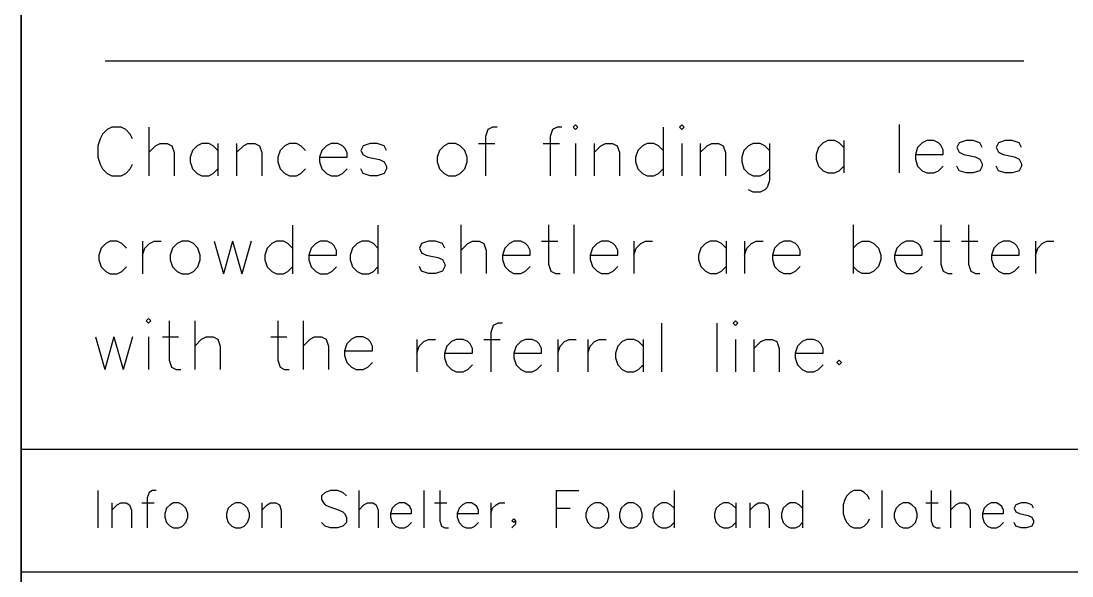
# Model space of a CAD drawing. Extents: x 10.3 to 80.3, y 180.8 to 251.
# Drawn here: x 10.27 to 45.11, y 214.01 to 232.4 of the extents above; entities that cross this region are included whole.
import ezdxf

# ---------------------------------------------------------------- set-up
doc = ezdxf.new("R2010")
doc.units = 0
doc.header["$MEASUREMENT"] = 0
for name, color, linetype in [('CUTOUT', 7, 'CONTINUOUS'), ('DIVIDERS', 7, 'CONTINUOUS'), ('TEXT', 7, 'CONTINUOUS')]:
    doc.layers.add(name, color=color, linetype=linetype)

# ---------------------------------------------------------------- blocks, each defined once
blk = doc.blocks.new('BLOCK_22')
at = {"layer": 'CUTOUT', "color": 7}
blk.add_open_spline([(10.27, 193.67), (10.27, 193.67), (10.27, 244.73), (10.27, 244.73), (10.27, 244.73), (10.27, 193.67), (10.27, 193.67)], degree=3, knots=[0, 0, 0, 0, 1, 1, 1, 2, 2, 2, 2], dxfattribs=at)
blk = doc.blocks.new('BLOCK_26')
at = {"layer": 'DIVIDERS', "color": 7}
blk.add_lwpolyline([(10.273, 218.21), (47.822, 218.21), (47.822, 214.136), (10.273, 214.136), (10.273, 218.21)], dxfattribs=at)
blk = doc.blocks.new('BLOCK_117')
at = {"layer": 'TEXT', "color": 7}
blk.add_lwpolyline([(13.063, 231.086), (43.509, 231.086)], dxfattribs=at)
blk = doc.blocks.new('BLOCK_157')
at = {"layer": 'TEXT', "color": 7}
blk.add_lwpolyline([(12.818, 216.838), (12.818, 215.607)], dxfattribs=at)
blk = doc.blocks.new('BLOCK_158')
at = {"layer": 'TEXT', "color": 7}
blk.add_lwpolyline([(13.285, 216.428), (13.285, 215.607)], dxfattribs=at)
blk = doc.blocks.new('BLOCK_159')
at = {"layer": 'TEXT', "color": 7}
blk.add_lwpolyline([(13.285, 216.193), (13.461, 216.369), (13.577, 216.428), (13.753, 216.428), (13.869, 216.369), (13.928, 216.193), (13.928, 215.607)], dxfattribs=at)
blk = doc.blocks.new('BLOCK_160')
at = {"layer": 'TEXT', "color": 7}
blk.add_lwpolyline([(14.746, 216.838), (14.629, 216.838), (14.512, 216.779), (14.454, 216.603), (14.454, 215.607)], dxfattribs=at)
blk = doc.blocks.new('BLOCK_161')
at = {"layer": 'TEXT', "color": 7}
blk.add_lwpolyline([(14.278, 216.428), (14.687, 216.428)], dxfattribs=at)
blk = doc.blocks.new('BLOCK_162')
at = {"layer": 'TEXT', "color": 7}
blk.add_lwpolyline([(15.329, 216.428), (15.213, 216.369), (15.096, 216.252), (15.038, 216.076), (15.038, 215.959), (15.096, 215.783), (15.213, 215.665), (15.329, 215.607), (15.505, 215.607), (15.621, 215.665), (15.738, 215.783), (15.797, 215.959), (15.797, 216.076), (15.738, 216.252), (15.621, 216.369), (15.505, 216.428), (15.329, 216.428)], dxfattribs=at)
blk = doc.blocks.new('BLOCK_163')
at = {"layer": 'TEXT', "color": 7}
blk.add_lwpolyline([(17.374, 216.428), (17.257, 216.369), (17.14, 216.252), (17.082, 216.076), (17.082, 215.959), (17.14, 215.783), (17.257, 215.665), (17.374, 215.607), (17.549, 215.607), (17.666, 215.665), (17.782, 215.783), (17.841, 215.959), (17.841, 216.076), (17.782, 216.252), (17.666, 216.369), (17.549, 216.428), (17.374, 216.428)], dxfattribs=at)
blk = doc.blocks.new('BLOCK_164')
at = {"layer": 'TEXT', "color": 7}
blk.add_lwpolyline([(18.249, 216.428), (18.249, 215.607)], dxfattribs=at)
blk = doc.blocks.new('BLOCK_165')
at = {"layer": 'TEXT', "color": 7}
blk.add_lwpolyline([(18.249, 216.193), (18.425, 216.369), (18.542, 216.428), (18.717, 216.428), (18.833, 216.369), (18.892, 216.193), (18.892, 215.607)], dxfattribs=at)
blk = doc.blocks.new('BLOCK_166')
at = {"layer": 'TEXT', "color": 7}
blk.add_lwpolyline([(21.053, 216.662), (20.936, 216.779), (20.761, 216.838), (20.527, 216.838), (20.352, 216.779), (20.235, 216.662), (20.235, 216.545), (20.293, 216.428), (20.352, 216.369), (20.469, 216.31), (20.819, 216.193), (20.936, 216.135), (20.994, 216.076), (21.053, 215.959), (21.053, 215.783), (20.936, 215.665), (20.761, 215.607), (20.527, 215.607), (20.352, 215.665), (20.235, 215.783)], dxfattribs=at)
blk = doc.blocks.new('BLOCK_167')
at = {"layer": 'TEXT', "color": 7}
blk.add_lwpolyline([(21.462, 216.838), (21.462, 215.607)], dxfattribs=at)
blk = doc.blocks.new('BLOCK_168')
at = {"layer": 'TEXT', "color": 7}
blk.add_lwpolyline([(21.462, 216.193), (21.637, 216.369), (21.754, 216.428), (21.929, 216.428), (22.046, 216.369), (22.104, 216.193), (22.104, 215.607)], dxfattribs=at)
blk = doc.blocks.new('BLOCK_169')
at = {"layer": 'TEXT', "color": 7}
blk.add_lwpolyline([(22.513, 216.076), (23.213, 216.076), (23.213, 216.193), (23.155, 216.31), (23.097, 216.369), (22.98, 216.428), (22.805, 216.428), (22.688, 216.369), (22.571, 216.252), (22.513, 216.076), (22.513, 215.959), (22.571, 215.783), (22.688, 215.665), (22.805, 215.607), (22.98, 215.607), (23.097, 215.665), (23.213, 215.783)], dxfattribs=at)
blk = doc.blocks.new('BLOCK_170')
at = {"layer": 'TEXT', "color": 7}
blk.add_lwpolyline([(23.622, 216.838), (23.622, 215.607)], dxfattribs=at)
blk = doc.blocks.new('BLOCK_171')
at = {"layer": 'TEXT', "color": 7}
blk.add_lwpolyline([(24.148, 216.838), (24.148, 215.842), (24.206, 215.665), (24.323, 215.607), (24.44, 215.607)], dxfattribs=at)
blk = doc.blocks.new('BLOCK_172')
at = {"layer": 'TEXT', "color": 7}
blk.add_lwpolyline([(23.973, 216.428), (24.382, 216.428)], dxfattribs=at)
blk = doc.blocks.new('BLOCK_173')
at = {"layer": 'TEXT', "color": 7}
blk.add_lwpolyline([(24.732, 216.076), (25.433, 216.076), (25.433, 216.193), (25.375, 216.31), (25.316, 216.369), (25.199, 216.428), (25.024, 216.428), (24.907, 216.369), (24.79, 216.252), (24.732, 216.076), (24.732, 215.959), (24.79, 215.783), (24.907, 215.665), (25.024, 215.607), (25.199, 215.607), (25.316, 215.665), (25.433, 215.783)], dxfattribs=at)
blk = doc.blocks.new('BLOCK_174')
at = {"layer": 'TEXT', "color": 7}
blk.add_lwpolyline([(25.841, 216.428), (25.841, 215.607)], dxfattribs=at)
blk = doc.blocks.new('BLOCK_175')
at = {"layer": 'TEXT', "color": 7}
blk.add_lwpolyline([(25.841, 216.076), (25.9, 216.252), (26.017, 216.369), (26.134, 216.428), (26.309, 216.428)], dxfattribs=at)
blk = doc.blocks.new('BLOCK_176')
at = {"layer": 'TEXT', "color": 7}
blk.add_lwpolyline([(26.659, 215.842), (26.601, 215.783), (26.542, 215.842), (26.601, 215.9), (26.659, 215.842), (26.659, 215.724), (26.542, 215.607)], dxfattribs=at)
blk = doc.blocks.new('BLOCK_177')
at = {"layer": 'TEXT', "color": 7}
blk.add_lwpolyline([(28.003, 216.838), (28.003, 215.607)], dxfattribs=at)
blk = doc.blocks.new('BLOCK_178')
at = {"layer": 'TEXT', "color": 7}
blk.add_lwpolyline([(28.003, 216.838), (28.762, 216.838)], dxfattribs=at)
blk = doc.blocks.new('BLOCK_179')
at = {"layer": 'TEXT', "color": 7}
blk.add_lwpolyline([(28.003, 216.252), (28.47, 216.252)], dxfattribs=at)
blk = doc.blocks.new('BLOCK_180')
at = {"layer": 'TEXT', "color": 7}
blk.add_lwpolyline([(29.287, 216.428), (29.17, 216.369), (29.054, 216.252), (28.995, 216.076), (28.995, 215.959), (29.054, 215.783), (29.17, 215.665), (29.287, 215.607), (29.462, 215.607), (29.579, 215.665), (29.696, 215.783), (29.754, 215.959), (29.754, 216.076), (29.696, 216.252), (29.579, 216.369), (29.462, 216.428), (29.287, 216.428)], dxfattribs=at)
blk = doc.blocks.new('BLOCK_181')
at = {"layer": 'TEXT', "color": 7}
blk.add_lwpolyline([(30.397, 216.428), (30.28, 216.369), (30.163, 216.252), (30.105, 216.076), (30.105, 215.959), (30.163, 215.783), (30.28, 215.665), (30.397, 215.607), (30.572, 215.607), (30.689, 215.665), (30.806, 215.783), (30.864, 215.959), (30.864, 216.076), (30.806, 216.252), (30.689, 216.369), (30.572, 216.428), (30.397, 216.428)], dxfattribs=at)
blk = doc.blocks.new('BLOCK_182')
at = {"layer": 'TEXT', "color": 7}
blk.add_lwpolyline([(31.915, 216.838), (31.915, 215.607)], dxfattribs=at)
blk = doc.blocks.new('BLOCK_183')
at = {"layer": 'TEXT', "color": 7}
blk.add_lwpolyline([(31.915, 216.252), (31.798, 216.369), (31.682, 216.428), (31.506, 216.428), (31.39, 216.369), (31.273, 216.252), (31.214, 216.076), (31.214, 215.959), (31.273, 215.783), (31.39, 215.665), (31.506, 215.607), (31.682, 215.607), (31.798, 215.665), (31.915, 215.783)], dxfattribs=at)
blk = doc.blocks.new('BLOCK_184')
at = {"layer": 'TEXT', "color": 7}
blk.add_lwpolyline([(33.959, 216.428), (33.959, 215.607)], dxfattribs=at)
blk = doc.blocks.new('BLOCK_185')
at = {"layer": 'TEXT', "color": 7}
blk.add_lwpolyline([(33.959, 216.252), (33.842, 216.369), (33.726, 216.428), (33.55, 216.428), (33.434, 216.369), (33.317, 216.252), (33.258, 216.076), (33.258, 215.959), (33.317, 215.783), (33.434, 215.665), (33.55, 215.607), (33.726, 215.607), (33.842, 215.665), (33.959, 215.783)], dxfattribs=at)
blk = doc.blocks.new('BLOCK_186')
at = {"layer": 'TEXT', "color": 7}
blk.add_lwpolyline([(34.426, 216.428), (34.426, 215.607)], dxfattribs=at)
blk = doc.blocks.new('BLOCK_187')
at = {"layer": 'TEXT', "color": 7}
blk.add_lwpolyline([(34.426, 216.193), (34.601, 216.369), (34.718, 216.428), (34.893, 216.428), (35.011, 216.369), (35.069, 216.193), (35.069, 215.607)], dxfattribs=at)
blk = doc.blocks.new('BLOCK_188')
at = {"layer": 'TEXT', "color": 7}
blk.add_lwpolyline([(36.178, 216.838), (36.178, 215.607)], dxfattribs=at)
blk = doc.blocks.new('BLOCK_189')
at = {"layer": 'TEXT', "color": 7}
blk.add_lwpolyline([(36.178, 216.252), (36.062, 216.369), (35.945, 216.428), (35.77, 216.428), (35.653, 216.369), (35.536, 216.252), (35.478, 216.076), (35.478, 215.959), (35.536, 215.783), (35.653, 215.665), (35.77, 215.607), (35.945, 215.607), (36.062, 215.665), (36.178, 215.783)], dxfattribs=at)
blk = doc.blocks.new('BLOCK_190')
at = {"layer": 'TEXT', "color": 7}
blk.add_lwpolyline([(38.398, 216.545), (38.339, 216.662), (38.222, 216.779), (38.106, 216.838), (37.872, 216.838), (37.755, 216.779), (37.639, 216.662), (37.58, 216.545), (37.522, 216.369), (37.522, 216.076), (37.58, 215.9), (37.639, 215.783), (37.755, 215.665), (37.872, 215.607), (38.106, 215.607), (38.222, 215.665), (38.339, 215.783), (38.398, 215.9)], dxfattribs=at)
blk = doc.blocks.new('BLOCK_191')
at = {"layer": 'TEXT', "color": 7}
blk.add_lwpolyline([(38.806, 216.838), (38.806, 215.607)], dxfattribs=at)
blk = doc.blocks.new('BLOCK_192')
at = {"layer": 'TEXT', "color": 7}
blk.add_lwpolyline([(39.507, 216.428), (39.391, 216.369), (39.273, 216.252), (39.215, 216.076), (39.215, 215.959), (39.273, 215.783), (39.391, 215.665), (39.507, 215.607), (39.683, 215.607), (39.799, 215.665), (39.916, 215.783), (39.975, 215.959), (39.975, 216.076), (39.916, 216.252), (39.799, 216.369), (39.683, 216.428), (39.507, 216.428)], dxfattribs=at)
blk = doc.blocks.new('BLOCK_193')
at = {"layer": 'TEXT', "color": 7}
blk.add_lwpolyline([(40.442, 216.838), (40.442, 215.842), (40.5, 215.665), (40.617, 215.607), (40.734, 215.607)], dxfattribs=at)
blk = doc.blocks.new('BLOCK_194')
at = {"layer": 'TEXT', "color": 7}
blk.add_lwpolyline([(40.266, 216.428), (40.675, 216.428)], dxfattribs=at)
blk = doc.blocks.new('BLOCK_195')
at = {"layer": 'TEXT', "color": 7}
blk.add_lwpolyline([(41.084, 216.838), (41.084, 215.607)], dxfattribs=at)
blk = doc.blocks.new('BLOCK_196')
at = {"layer": 'TEXT', "color": 7}
blk.add_lwpolyline([(41.084, 216.193), (41.259, 216.369), (41.376, 216.428), (41.551, 216.428), (41.668, 216.369), (41.726, 216.193), (41.726, 215.607)], dxfattribs=at)
blk = doc.blocks.new('BLOCK_197')
at = {"layer": 'TEXT', "color": 7}
blk.add_lwpolyline([(42.135, 216.076), (42.836, 216.076), (42.836, 216.193), (42.778, 216.31), (42.719, 216.369), (42.603, 216.428), (42.427, 216.428), (42.311, 216.369), (42.193, 216.252), (42.135, 216.076), (42.135, 215.959), (42.193, 215.783), (42.311, 215.665), (42.427, 215.607), (42.603, 215.607), (42.719, 215.665), (42.836, 215.783)], dxfattribs=at)
blk = doc.blocks.new('BLOCK_198')
at = {"layer": 'TEXT', "color": 7}
blk.add_lwpolyline([(43.829, 216.252), (43.77, 216.369), (43.595, 216.428), (43.42, 216.428), (43.245, 216.369), (43.186, 216.252), (43.245, 216.135), (43.362, 216.076), (43.654, 216.017), (43.77, 215.959), (43.829, 215.842), (43.829, 215.783), (43.77, 215.665), (43.595, 215.607), (43.42, 215.607), (43.245, 215.665), (43.186, 215.783)], dxfattribs=at)
blk = doc.blocks.new('BLOCK_650')
at = {"layer": 'TEXT', "color": 7}
blk.add_lwpolyline([(28.575, 228.884), (28.651, 228.807), (28.728, 228.884), (28.651, 228.96), (28.575, 228.884)], dxfattribs=at)
blk = doc.blocks.new('BLOCK_651')
at = {"layer": 'TEXT', "color": 7}
blk.add_lwpolyline([(28.651, 228.346), (28.651, 227.272)], dxfattribs=at)
blk = doc.blocks.new('BLOCK_652')
at = {"layer": 'TEXT', "color": 7}
blk.add_lwpolyline([(32.093, 228.884), (32.169, 228.807), (32.246, 228.884), (32.169, 228.96), (32.093, 228.884)], dxfattribs=at)
blk = doc.blocks.new('BLOCK_653')
at = {"layer": 'TEXT', "color": 7}
blk.add_lwpolyline([(32.169, 228.346), (32.169, 227.272)], dxfattribs=at)
blk = doc.blocks.new('BLOCK_654')
at = {"layer": 'TEXT', "color": 7}
blk.add_lwpolyline([(13.968, 228.5), (13.891, 228.653), (13.739, 228.807), (13.586, 228.884), (13.279, 228.884), (13.127, 228.807), (12.974, 228.653), (12.897, 228.5), (12.821, 228.27), (12.821, 227.886), (12.897, 227.656), (12.974, 227.502), (13.127, 227.349), (13.279, 227.272), (13.586, 227.272), (13.739, 227.349), (13.891, 227.502), (13.968, 227.656)], dxfattribs=at)
blk = doc.blocks.new('BLOCK_655')
at = {"layer": 'TEXT', "color": 7}
blk.add_lwpolyline([(14.503, 228.884), (14.503, 227.272)], dxfattribs=at)
blk = doc.blocks.new('BLOCK_656')
at = {"layer": 'TEXT', "color": 7}
blk.add_lwpolyline([(14.503, 228.039), (14.732, 228.27), (14.886, 228.346), (15.115, 228.346), (15.268, 228.27), (15.344, 228.039), (15.344, 227.272)], dxfattribs=at)
blk = doc.blocks.new('BLOCK_657')
at = {"layer": 'TEXT', "color": 7}
blk.add_lwpolyline([(16.797, 228.346), (16.797, 227.272)], dxfattribs=at)
blk = doc.blocks.new('BLOCK_658')
at = {"layer": 'TEXT', "color": 7}
blk.add_lwpolyline([(16.797, 228.116), (16.644, 228.27), (16.492, 228.346), (16.262, 228.346), (16.109, 228.27), (15.956, 228.116), (15.88, 227.886), (15.88, 227.732), (15.956, 227.502), (16.109, 227.349), (16.262, 227.272), (16.492, 227.272), (16.644, 227.349), (16.797, 227.502)], dxfattribs=at)
blk = doc.blocks.new('BLOCK_659')
at = {"layer": 'TEXT', "color": 7}
blk.add_lwpolyline([(17.409, 228.346), (17.409, 227.272)], dxfattribs=at)
blk = doc.blocks.new('BLOCK_660')
at = {"layer": 'TEXT', "color": 7}
blk.add_lwpolyline([(17.409, 228.039), (17.639, 228.27), (17.792, 228.346), (18.021, 228.346), (18.174, 228.27), (18.25, 228.039), (18.25, 227.272)], dxfattribs=at)
blk = doc.blocks.new('BLOCK_661')
at = {"layer": 'TEXT', "color": 7}
blk.add_lwpolyline([(19.704, 228.116), (19.55, 228.27), (19.398, 228.346), (19.168, 228.346), (19.015, 228.27), (18.862, 228.116), (18.786, 227.886), (18.786, 227.732), (18.862, 227.502), (19.015, 227.349), (19.168, 227.272), (19.398, 227.272), (19.55, 227.349), (19.704, 227.502)], dxfattribs=at)
blk = doc.blocks.new('BLOCK_662')
at = {"layer": 'TEXT', "color": 7}
blk.add_lwpolyline([(20.162, 227.886), (21.08, 227.886), (21.08, 228.039), (21.004, 228.193), (20.927, 228.27), (20.775, 228.346), (20.545, 228.346), (20.392, 228.27), (20.239, 228.116), (20.162, 227.886), (20.162, 227.732), (20.239, 227.502), (20.392, 227.349), (20.545, 227.272), (20.775, 227.272), (20.927, 227.349), (21.08, 227.502)], dxfattribs=at)
blk = doc.blocks.new('BLOCK_663')
at = {"layer": 'TEXT', "color": 7}
blk.add_lwpolyline([(22.38, 228.116), (22.304, 228.27), (22.075, 228.346), (21.845, 228.346), (21.615, 228.27), (21.539, 228.116), (21.615, 227.962), (21.768, 227.886), (22.151, 227.809), (22.304, 227.732), (22.38, 227.579), (22.38, 227.502), (22.304, 227.349), (22.075, 227.272), (21.845, 227.272), (21.615, 227.349), (21.539, 227.502)], dxfattribs=at)
blk = doc.blocks.new('BLOCK_664')
at = {"layer": 'TEXT', "color": 7}
blk.add_lwpolyline([(24.445, 228.346), (24.292, 228.27), (24.139, 228.116), (24.063, 227.886), (24.063, 227.732), (24.139, 227.502), (24.292, 227.349), (24.445, 227.272), (24.675, 227.272), (24.828, 227.349), (24.981, 227.502), (25.057, 227.732), (25.057, 227.886), (24.981, 228.116), (24.828, 228.27), (24.675, 228.346), (24.445, 228.346)], dxfattribs=at)
blk = doc.blocks.new('BLOCK_665')
at = {"layer": 'TEXT', "color": 7}
blk.add_lwpolyline([(26.051, 228.884), (25.898, 228.884), (25.745, 228.807), (25.669, 228.577), (25.669, 227.272)], dxfattribs=at)
blk = doc.blocks.new('BLOCK_666')
at = {"layer": 'TEXT', "color": 7}
blk.add_lwpolyline([(25.439, 228.346), (25.975, 228.346)], dxfattribs=at)
blk = doc.blocks.new('BLOCK_667')
at = {"layer": 'TEXT', "color": 7}
blk.add_lwpolyline([(28.193, 228.884), (28.04, 228.884), (27.886, 228.807), (27.81, 228.577), (27.81, 227.272)], dxfattribs=at)
blk = doc.blocks.new('BLOCK_668')
at = {"layer": 'TEXT', "color": 7}
blk.add_lwpolyline([(27.581, 228.346), (28.116, 228.346)], dxfattribs=at)
blk = doc.blocks.new('BLOCK_669')
at = {"layer": 'TEXT', "color": 7}
blk.add_lwpolyline([(29.263, 228.346), (29.263, 227.272)], dxfattribs=at)
blk = doc.blocks.new('BLOCK_670')
at = {"layer": 'TEXT', "color": 7}
blk.add_lwpolyline([(29.263, 228.039), (29.493, 228.27), (29.646, 228.346), (29.875, 228.346), (30.028, 228.27), (30.104, 228.039), (30.104, 227.272)], dxfattribs=at)
blk = doc.blocks.new('BLOCK_671')
at = {"layer": 'TEXT', "color": 7}
blk.add_lwpolyline([(31.557, 228.884), (31.557, 227.272)], dxfattribs=at)
blk = doc.blocks.new('BLOCK_672')
at = {"layer": 'TEXT', "color": 7}
blk.add_lwpolyline([(31.557, 228.116), (31.404, 228.27), (31.251, 228.346), (31.022, 228.346), (30.869, 228.27), (30.716, 228.116), (30.64, 227.886), (30.64, 227.732), (30.716, 227.502), (30.869, 227.349), (31.022, 227.272), (31.251, 227.272), (31.404, 227.349), (31.557, 227.502)], dxfattribs=at)
blk = doc.blocks.new('BLOCK_673')
at = {"layer": 'TEXT', "color": 7}
blk.add_lwpolyline([(32.781, 228.346), (32.781, 227.272)], dxfattribs=at)
blk = doc.blocks.new('BLOCK_674')
at = {"layer": 'TEXT', "color": 7}
blk.add_lwpolyline([(32.781, 228.039), (33.011, 228.27), (33.164, 228.346), (33.393, 228.346), (33.546, 228.27), (33.622, 228.039), (33.622, 227.272)], dxfattribs=at)
blk = doc.blocks.new('BLOCK_675')
at = {"layer": 'TEXT', "color": 7}
blk.add_lwpolyline([(35.075, 228.346), (35.075, 227.118), (34.999, 226.888), (34.922, 226.811), (34.769, 226.734), (34.54, 226.734), (34.387, 226.811)], dxfattribs=at)
blk = doc.blocks.new('BLOCK_676')
at = {"layer": 'TEXT', "color": 7}
blk.add_lwpolyline([(35.075, 228.116), (34.922, 228.27), (34.769, 228.346), (34.54, 228.346), (34.387, 228.27), (34.234, 228.116), (34.158, 227.886), (34.158, 227.732), (34.234, 227.502), (34.387, 227.349), (34.54, 227.272), (34.769, 227.272), (34.922, 227.349), (35.075, 227.502)], dxfattribs=at)
blk = doc.blocks.new('BLOCK_677')
at = {"layer": 'TEXT', "color": 7}
blk.add_lwpolyline([(37.543, 228.439), (37.543, 227.365)], dxfattribs=at)
blk = doc.blocks.new('BLOCK_678')
at = {"layer": 'TEXT', "color": 7}
blk.add_lwpolyline([(37.543, 228.209), (37.39, 228.362), (37.237, 228.439), (37.008, 228.439), (36.855, 228.362), (36.702, 228.209), (36.625, 227.979), (36.625, 227.825), (36.702, 227.595), (36.855, 227.442), (37.008, 227.365), (37.237, 227.365), (37.39, 227.442), (37.543, 227.595)], dxfattribs=at)
blk = doc.blocks.new('BLOCK_679')
at = {"layer": 'TEXT', "color": 7}
blk.add_lwpolyline([(39.379, 228.976), (39.379, 227.365)], dxfattribs=at)
blk = doc.blocks.new('BLOCK_680')
at = {"layer": 'TEXT', "color": 7}
blk.add_lwpolyline([(39.914, 227.979), (40.832, 227.979), (40.832, 228.133), (40.755, 228.286), (40.679, 228.362), (40.526, 228.439), (40.296, 228.439), (40.143, 228.362), (39.99, 228.209), (39.914, 227.979), (39.914, 227.825), (39.99, 227.595), (40.143, 227.442), (40.296, 227.365), (40.526, 227.365), (40.679, 227.442), (40.832, 227.595)], dxfattribs=at)
blk = doc.blocks.new('BLOCK_681')
at = {"layer": 'TEXT', "color": 7}
blk.add_lwpolyline([(42.132, 228.209), (42.055, 228.362), (41.826, 228.439), (41.596, 228.439), (41.367, 228.362), (41.29, 228.209), (41.367, 228.056), (41.52, 227.979), (41.902, 227.902), (42.055, 227.825), (42.132, 227.672), (42.132, 227.595), (42.055, 227.442), (41.826, 227.365), (41.596, 227.365), (41.367, 227.442), (41.29, 227.595)], dxfattribs=at)
blk = doc.blocks.new('BLOCK_682')
at = {"layer": 'TEXT', "color": 7}
blk.add_lwpolyline([(43.432, 228.209), (43.355, 228.362), (43.126, 228.439), (42.897, 228.439), (42.667, 228.362), (42.59, 228.209), (42.667, 228.056), (42.82, 227.979), (43.203, 227.902), (43.355, 227.825), (43.432, 227.672), (43.432, 227.595), (43.355, 227.442), (43.126, 227.365), (42.897, 227.365), (42.667, 227.442), (42.59, 227.595)], dxfattribs=at)
blk = doc.blocks.new('BLOCK_683')
at = {"layer": 'TEXT', "color": 7}
blk.add_lwpolyline([(13.766, 224.87), (13.613, 225.024), (13.46, 225.101), (13.23, 225.101), (13.077, 225.024), (12.924, 224.87), (12.848, 224.64), (12.848, 224.487), (12.924, 224.256), (13.077, 224.103), (13.23, 224.026), (13.46, 224.026), (13.613, 224.103), (13.766, 224.256)], dxfattribs=at)
blk = doc.blocks.new('BLOCK_684')
at = {"layer": 'TEXT', "color": 7}
blk.add_lwpolyline([(14.301, 225.101), (14.301, 224.026)], dxfattribs=at)
blk = doc.blocks.new('BLOCK_685')
at = {"layer": 'TEXT', "color": 7}
blk.add_lwpolyline([(14.301, 224.64), (14.377, 224.87), (14.531, 225.024), (14.683, 225.101), (14.913, 225.101)], dxfattribs=at)
blk = doc.blocks.new('BLOCK_686')
at = {"layer": 'TEXT', "color": 7}
blk.add_lwpolyline([(15.601, 225.101), (15.448, 225.024), (15.295, 224.87), (15.219, 224.64), (15.219, 224.487), (15.295, 224.256), (15.448, 224.103), (15.601, 224.026), (15.831, 224.026), (15.984, 224.103), (16.136, 224.256), (16.213, 224.487), (16.213, 224.64), (16.136, 224.87), (15.984, 225.024), (15.831, 225.101), (15.601, 225.101)], dxfattribs=at)
blk = doc.blocks.new('BLOCK_687')
at = {"layer": 'TEXT', "color": 7}
blk.add_lwpolyline([(16.672, 225.101), (16.978, 224.026)], dxfattribs=at)
blk = doc.blocks.new('BLOCK_688')
at = {"layer": 'TEXT', "color": 7}
blk.add_lwpolyline([(17.284, 225.101), (16.978, 224.026)], dxfattribs=at)
blk = doc.blocks.new('BLOCK_689')
at = {"layer": 'TEXT', "color": 7}
blk.add_lwpolyline([(17.284, 225.101), (17.589, 224.026)], dxfattribs=at)
blk = doc.blocks.new('BLOCK_690')
at = {"layer": 'TEXT', "color": 7}
blk.add_lwpolyline([(17.895, 225.101), (17.589, 224.026)], dxfattribs=at)
blk = doc.blocks.new('BLOCK_691')
at = {"layer": 'TEXT', "color": 7}
blk.add_lwpolyline([(19.272, 225.638), (19.272, 224.026)], dxfattribs=at)
blk = doc.blocks.new('BLOCK_692')
at = {"layer": 'TEXT', "color": 7}
blk.add_lwpolyline([(19.272, 224.87), (19.119, 225.024), (18.966, 225.101), (18.736, 225.101), (18.584, 225.024), (18.431, 224.87), (18.354, 224.64), (18.354, 224.487), (18.431, 224.256), (18.584, 224.103), (18.736, 224.026), (18.966, 224.026), (19.119, 224.103), (19.272, 224.256)], dxfattribs=at)
blk = doc.blocks.new('BLOCK_693')
at = {"layer": 'TEXT', "color": 7}
blk.add_lwpolyline([(19.807, 224.64), (20.725, 224.64), (20.725, 224.794), (20.649, 224.947), (20.572, 225.024), (20.419, 225.101), (20.189, 225.101), (20.037, 225.024), (19.884, 224.87), (19.807, 224.64), (19.807, 224.487), (19.884, 224.256), (20.037, 224.103), (20.189, 224.026), (20.419, 224.026), (20.572, 224.103), (20.725, 224.256)], dxfattribs=at)
blk = doc.blocks.new('BLOCK_694')
at = {"layer": 'TEXT', "color": 7}
blk.add_lwpolyline([(22.101, 225.638), (22.101, 224.026)], dxfattribs=at)
blk = doc.blocks.new('BLOCK_695')
at = {"layer": 'TEXT', "color": 7}
blk.add_lwpolyline([(22.101, 224.87), (21.949, 225.024), (21.796, 225.101), (21.566, 225.101), (21.413, 225.024), (21.26, 224.87), (21.184, 224.64), (21.184, 224.487), (21.26, 224.256), (21.413, 224.103), (21.566, 224.026), (21.796, 224.026), (21.949, 224.103), (22.101, 224.256)], dxfattribs=at)
blk = doc.blocks.new('BLOCK_696')
at = {"layer": 'TEXT', "color": 7}
blk.add_lwpolyline([(24.315, 224.876), (24.238, 225.03), (24.008, 225.107), (23.779, 225.107), (23.55, 225.03), (23.473, 224.876), (23.55, 224.723), (23.702, 224.646), (24.085, 224.569), (24.238, 224.493), (24.315, 224.339), (24.315, 224.262), (24.238, 224.109), (24.008, 224.032), (23.779, 224.032), (23.55, 224.109), (23.473, 224.262)], dxfattribs=at)
blk = doc.blocks.new('BLOCK_697')
at = {"layer": 'TEXT', "color": 7}
blk.add_lwpolyline([(24.85, 225.644), (24.85, 224.032)], dxfattribs=at)
blk = doc.blocks.new('BLOCK_698')
at = {"layer": 'TEXT', "color": 7}
blk.add_lwpolyline([(24.85, 224.8), (25.079, 225.03), (25.232, 225.107), (25.461, 225.107), (25.615, 225.03), (25.691, 224.8), (25.691, 224.032)], dxfattribs=at)
blk = doc.blocks.new('BLOCK_699')
at = {"layer": 'TEXT', "color": 7}
blk.add_lwpolyline([(26.226, 224.646), (27.144, 224.646), (27.144, 224.8), (27.068, 224.953), (26.991, 225.03), (26.838, 225.107), (26.608, 225.107), (26.456, 225.03), (26.303, 224.876), (26.226, 224.646), (26.226, 224.493), (26.303, 224.262), (26.456, 224.109), (26.608, 224.032), (26.838, 224.032), (26.991, 224.109), (27.144, 224.262)], dxfattribs=at)
blk = doc.blocks.new('BLOCK_700')
at = {"layer": 'TEXT', "color": 7}
blk.add_lwpolyline([(27.756, 225.644), (27.756, 224.339), (27.832, 224.109), (27.985, 224.032), (28.138, 224.032)], dxfattribs=at)
blk = doc.blocks.new('BLOCK_701')
at = {"layer": 'TEXT', "color": 7}
blk.add_lwpolyline([(27.526, 225.107), (28.062, 225.107)], dxfattribs=at)
blk = doc.blocks.new('BLOCK_702')
at = {"layer": 'TEXT', "color": 7}
blk.add_lwpolyline([(28.597, 225.644), (28.597, 224.032)], dxfattribs=at)
blk = doc.blocks.new('BLOCK_703')
at = {"layer": 'TEXT', "color": 7}
blk.add_lwpolyline([(29.133, 224.646), (30.05, 224.646), (30.05, 224.8), (29.974, 224.953), (29.897, 225.03), (29.744, 225.107), (29.515, 225.107), (29.362, 225.03), (29.209, 224.876), (29.133, 224.646), (29.133, 224.493), (29.209, 224.262), (29.362, 224.109), (29.515, 224.032), (29.744, 224.032), (29.897, 224.109), (30.05, 224.262)], dxfattribs=at)
blk = doc.blocks.new('BLOCK_704')
at = {"layer": 'TEXT', "color": 7}
blk.add_lwpolyline([(30.586, 225.107), (30.586, 224.032)], dxfattribs=at)
blk = doc.blocks.new('BLOCK_705')
at = {"layer": 'TEXT', "color": 7}
blk.add_lwpolyline([(30.586, 224.646), (30.662, 224.876), (30.815, 225.03), (30.968, 225.107), (31.197, 225.107)], dxfattribs=at)
blk = doc.blocks.new('BLOCK_706')
at = {"layer": 'TEXT', "color": 7}
blk.add_lwpolyline([(33.644, 225.107), (33.644, 224.032)], dxfattribs=at)
blk = doc.blocks.new('BLOCK_707')
at = {"layer": 'TEXT', "color": 7}
blk.add_lwpolyline([(33.644, 224.876), (33.491, 225.03), (33.339, 225.107), (33.109, 225.107), (32.956, 225.03), (32.804, 224.876), (32.727, 224.646), (32.727, 224.493), (32.804, 224.262), (32.956, 224.109), (33.109, 224.032), (33.339, 224.032), (33.491, 224.109), (33.644, 224.262)], dxfattribs=at)
blk = doc.blocks.new('BLOCK_708')
at = {"layer": 'TEXT', "color": 7}
blk.add_lwpolyline([(34.256, 225.107), (34.256, 224.032)], dxfattribs=at)
blk = doc.blocks.new('BLOCK_709')
at = {"layer": 'TEXT', "color": 7}
blk.add_lwpolyline([(34.256, 224.646), (34.333, 224.876), (34.486, 225.03), (34.639, 225.107), (34.868, 225.107)], dxfattribs=at)
blk = doc.blocks.new('BLOCK_710')
at = {"layer": 'TEXT', "color": 7}
blk.add_lwpolyline([(35.174, 224.646), (36.092, 224.646), (36.092, 224.8), (36.015, 224.953), (35.939, 225.03), (35.786, 225.107), (35.556, 225.107), (35.404, 225.03), (35.251, 224.876), (35.174, 224.646), (35.174, 224.493), (35.251, 224.262), (35.404, 224.109), (35.556, 224.032), (35.786, 224.032), (35.939, 224.109), (36.092, 224.262)], dxfattribs=at)
blk = doc.blocks.new('BLOCK_711')
at = {"layer": 'TEXT', "color": 7}
blk.add_lwpolyline([(37.851, 225.644), (37.851, 224.032)], dxfattribs=at)
blk = doc.blocks.new('BLOCK_712')
at = {"layer": 'TEXT', "color": 7}
blk.add_lwpolyline([(37.851, 224.876), (38.004, 225.03), (38.156, 225.107), (38.386, 225.107), (38.539, 225.03), (38.692, 224.876), (38.769, 224.646), (38.769, 224.493), (38.692, 224.262), (38.539, 224.109), (38.386, 224.032), (38.156, 224.032), (38.004, 224.109), (37.851, 224.262)], dxfattribs=at)
blk = doc.blocks.new('BLOCK_713')
at = {"layer": 'TEXT', "color": 7}
blk.add_lwpolyline([(39.227, 224.646), (40.145, 224.646), (40.145, 224.8), (40.069, 224.953), (39.992, 225.03), (39.839, 225.107), (39.609, 225.107), (39.457, 225.03), (39.304, 224.876), (39.227, 224.646), (39.227, 224.493), (39.304, 224.262), (39.457, 224.109), (39.609, 224.032), (39.839, 224.032), (39.992, 224.109), (40.145, 224.262)], dxfattribs=at)
blk = doc.blocks.new('BLOCK_714')
at = {"layer": 'TEXT', "color": 7}
blk.add_lwpolyline([(40.757, 225.644), (40.757, 224.339), (40.833, 224.109), (40.986, 224.032), (41.139, 224.032)], dxfattribs=at)
blk = doc.blocks.new('BLOCK_715')
at = {"layer": 'TEXT', "color": 7}
blk.add_lwpolyline([(40.527, 225.107), (41.062, 225.107)], dxfattribs=at)
blk = doc.blocks.new('BLOCK_716')
at = {"layer": 'TEXT', "color": 7}
blk.add_lwpolyline([(41.674, 225.644), (41.674, 224.339), (41.751, 224.109), (41.904, 224.032), (42.057, 224.032)], dxfattribs=at)
blk = doc.blocks.new('BLOCK_717')
at = {"layer": 'TEXT', "color": 7}
blk.add_lwpolyline([(41.445, 225.107), (41.98, 225.107)], dxfattribs=at)
blk = doc.blocks.new('BLOCK_718')
at = {"layer": 'TEXT', "color": 7}
blk.add_lwpolyline([(42.439, 224.646), (43.357, 224.646), (43.357, 224.8), (43.28, 224.953), (43.204, 225.03), (43.051, 225.107), (42.822, 225.107), (42.669, 225.03), (42.516, 224.876), (42.439, 224.646), (42.439, 224.493), (42.516, 224.262), (42.669, 224.109), (42.822, 224.032), (43.051, 224.032), (43.204, 224.109), (43.357, 224.262)], dxfattribs=at)
blk = doc.blocks.new('BLOCK_719')
at = {"layer": 'TEXT', "color": 7}
blk.add_lwpolyline([(43.892, 225.107), (43.892, 224.032)], dxfattribs=at)
blk = doc.blocks.new('BLOCK_720')
at = {"layer": 'TEXT', "color": 7}
blk.add_lwpolyline([(43.892, 224.646), (43.969, 224.876), (44.122, 225.03), (44.275, 225.107), (44.504, 225.107)], dxfattribs=at)
blk = doc.blocks.new('BLOCK_721')
at = {"layer": 'TEXT', "color": 7}
blk.add_lwpolyline([(12.738, 221.932), (13.043, 220.857)], dxfattribs=at)
blk = doc.blocks.new('BLOCK_722')
at = {"layer": 'TEXT', "color": 7}
blk.add_lwpolyline([(13.35, 221.932), (13.043, 220.857)], dxfattribs=at)
blk = doc.blocks.new('BLOCK_723')
at = {"layer": 'TEXT', "color": 7}
blk.add_lwpolyline([(13.35, 221.932), (13.655, 220.857)], dxfattribs=at)
blk = doc.blocks.new('BLOCK_724')
at = {"layer": 'TEXT', "color": 7}
blk.add_lwpolyline([(13.961, 221.932), (13.655, 220.857)], dxfattribs=at)
blk = doc.blocks.new('BLOCK_725')
at = {"layer": 'TEXT', "color": 7}
blk.add_lwpolyline([(14.42, 222.469), (14.497, 222.393), (14.573, 222.469), (14.497, 222.546), (14.42, 222.469)], dxfattribs=at)
blk = doc.blocks.new('BLOCK_726')
at = {"layer": 'TEXT', "color": 7}
blk.add_lwpolyline([(14.497, 221.932), (14.497, 220.857)], dxfattribs=at)
blk = doc.blocks.new('BLOCK_727')
at = {"layer": 'TEXT', "color": 7}
blk.add_lwpolyline([(15.185, 222.469), (15.185, 221.165), (15.261, 220.934), (15.414, 220.857), (15.567, 220.857)], dxfattribs=at)
blk = doc.blocks.new('BLOCK_728')
at = {"layer": 'TEXT', "color": 7}
blk.add_lwpolyline([(14.955, 221.932), (15.491, 221.932)], dxfattribs=at)
blk = doc.blocks.new('BLOCK_729')
at = {"layer": 'TEXT', "color": 7}
blk.add_lwpolyline([(16.026, 222.469), (16.026, 220.857)], dxfattribs=at)
blk = doc.blocks.new('BLOCK_730')
at = {"layer": 'TEXT', "color": 7}
blk.add_lwpolyline([(16.026, 221.625), (16.256, 221.855), (16.408, 221.932), (16.638, 221.932), (16.791, 221.855), (16.868, 221.625), (16.868, 220.857)], dxfattribs=at)
blk = doc.blocks.new('BLOCK_731')
at = {"layer": 'TEXT', "color": 7}
blk.add_lwpolyline([(18.779, 222.469), (18.779, 221.165), (18.856, 220.934), (19.008, 220.857), (19.161, 220.857)], dxfattribs=at)
blk = doc.blocks.new('BLOCK_732')
at = {"layer": 'TEXT', "color": 7}
blk.add_lwpolyline([(18.55, 221.932), (19.085, 221.932)], dxfattribs=at)
blk = doc.blocks.new('BLOCK_733')
at = {"layer": 'TEXT', "color": 7}
blk.add_lwpolyline([(19.621, 222.469), (19.621, 220.857)], dxfattribs=at)
blk = doc.blocks.new('BLOCK_734')
at = {"layer": 'TEXT', "color": 7}
blk.add_lwpolyline([(19.621, 221.625), (19.85, 221.855), (20.003, 221.932), (20.232, 221.932), (20.385, 221.855), (20.462, 221.625), (20.462, 220.857)], dxfattribs=at)
blk = doc.blocks.new('BLOCK_735')
at = {"layer": 'TEXT', "color": 7}
blk.add_lwpolyline([(20.997, 221.472), (21.915, 221.472), (21.915, 221.625), (21.838, 221.779), (21.762, 221.855), (21.609, 221.932), (21.379, 221.932), (21.226, 221.855), (21.073, 221.702), (20.997, 221.472), (20.997, 221.318), (21.073, 221.088), (21.226, 220.934), (21.379, 220.857), (21.609, 220.857), (21.762, 220.934), (21.915, 221.088)], dxfattribs=at)
blk = doc.blocks.new('BLOCK_736')
at = {"layer": 'TEXT', "color": 7}
blk.add_lwpolyline([(33.872, 222.389), (33.948, 222.312), (34.025, 222.389), (33.948, 222.465), (33.872, 222.389)], dxfattribs=at)
blk = doc.blocks.new('BLOCK_737')
at = {"layer": 'TEXT', "color": 7}
blk.add_lwpolyline([(33.948, 221.851), (33.948, 220.777)], dxfattribs=at)
blk = doc.blocks.new('BLOCK_738')
at = {"layer": 'TEXT', "color": 7}
blk.add_lwpolyline([(23.394, 221.851), (23.394, 220.777)], dxfattribs=at)
blk = doc.blocks.new('BLOCK_739')
at = {"layer": 'TEXT', "color": 7}
blk.add_lwpolyline([(23.394, 221.391), (23.471, 221.621), (23.624, 221.775), (23.776, 221.851), (24.006, 221.851)], dxfattribs=at)
blk = doc.blocks.new('BLOCK_740')
at = {"layer": 'TEXT', "color": 7}
blk.add_lwpolyline([(24.312, 221.391), (25.23, 221.391), (25.23, 221.544), (25.154, 221.698), (25.077, 221.775), (24.924, 221.851), (24.694, 221.851), (24.541, 221.775), (24.389, 221.621), (24.312, 221.391), (24.312, 221.238), (24.389, 221.008), (24.541, 220.854), (24.694, 220.777), (24.924, 220.777), (25.077, 220.854), (25.23, 221.008)], dxfattribs=at)
blk = doc.blocks.new('BLOCK_741')
at = {"layer": 'TEXT', "color": 7}
blk.add_lwpolyline([(26.224, 222.389), (26.071, 222.389), (25.918, 222.312), (25.841, 222.082), (25.841, 220.777)], dxfattribs=at)
blk = doc.blocks.new('BLOCK_742')
at = {"layer": 'TEXT', "color": 7}
blk.add_lwpolyline([(25.612, 221.851), (26.147, 221.851)], dxfattribs=at)
blk = doc.blocks.new('BLOCK_743')
at = {"layer": 'TEXT', "color": 7}
blk.add_lwpolyline([(26.606, 221.391), (27.524, 221.391), (27.524, 221.544), (27.447, 221.698), (27.371, 221.775), (27.218, 221.851), (26.989, 221.851), (26.836, 221.775), (26.683, 221.621), (26.606, 221.391), (26.606, 221.238), (26.683, 221.008), (26.836, 220.854), (26.989, 220.777), (27.218, 220.777), (27.371, 220.854), (27.524, 221.008)], dxfattribs=at)
blk = doc.blocks.new('BLOCK_744')
at = {"layer": 'TEXT', "color": 7}
blk.add_lwpolyline([(28.059, 221.851), (28.059, 220.777)], dxfattribs=at)
blk = doc.blocks.new('BLOCK_745')
at = {"layer": 'TEXT', "color": 7}
blk.add_lwpolyline([(28.059, 221.391), (28.136, 221.621), (28.289, 221.775), (28.442, 221.851), (28.671, 221.851)], dxfattribs=at)
blk = doc.blocks.new('BLOCK_746')
at = {"layer": 'TEXT', "color": 7}
blk.add_lwpolyline([(29.054, 221.851), (29.054, 220.777)], dxfattribs=at)
blk = doc.blocks.new('BLOCK_747')
at = {"layer": 'TEXT', "color": 7}
blk.add_lwpolyline([(29.054, 221.391), (29.13, 221.621), (29.283, 221.775), (29.436, 221.851), (29.665, 221.851)], dxfattribs=at)
blk = doc.blocks.new('BLOCK_748')
at = {"layer": 'TEXT', "color": 7}
blk.add_lwpolyline([(30.889, 221.851), (30.889, 220.777)], dxfattribs=at)
blk = doc.blocks.new('BLOCK_749')
at = {"layer": 'TEXT', "color": 7}
blk.add_lwpolyline([(30.889, 221.621), (30.736, 221.775), (30.583, 221.851), (30.354, 221.851), (30.201, 221.775), (30.048, 221.621), (29.971, 221.391), (29.971, 221.238), (30.048, 221.008), (30.201, 220.854), (30.354, 220.777), (30.583, 220.777), (30.736, 220.854), (30.889, 221.008)], dxfattribs=at)
blk = doc.blocks.new('BLOCK_750')
at = {"layer": 'TEXT', "color": 7}
blk.add_lwpolyline([(31.501, 222.389), (31.501, 220.777)], dxfattribs=at)
blk = doc.blocks.new('BLOCK_751')
at = {"layer": 'TEXT', "color": 7}
blk.add_lwpolyline([(33.336, 222.389), (33.336, 220.777)], dxfattribs=at)
blk = doc.blocks.new('BLOCK_752')
at = {"layer": 'TEXT', "color": 7}
blk.add_lwpolyline([(34.56, 221.851), (34.56, 220.777)], dxfattribs=at)
blk = doc.blocks.new('BLOCK_753')
at = {"layer": 'TEXT', "color": 7}
blk.add_lwpolyline([(34.56, 221.544), (34.789, 221.775), (34.942, 221.851), (35.172, 221.851), (35.325, 221.775), (35.401, 221.544), (35.401, 220.777)], dxfattribs=at)
blk = doc.blocks.new('BLOCK_754')
at = {"layer": 'TEXT', "color": 7}
blk.add_lwpolyline([(35.936, 221.391), (36.854, 221.391), (36.854, 221.544), (36.778, 221.698), (36.701, 221.775), (36.548, 221.851), (36.319, 221.851), (36.166, 221.775), (36.013, 221.621), (35.936, 221.391), (35.936, 221.238), (36.013, 221.008), (36.166, 220.854), (36.319, 220.777), (36.548, 220.777), (36.701, 220.854), (36.854, 221.008)], dxfattribs=at)
blk = doc.blocks.new('BLOCK_755')
at = {"layer": 'TEXT', "color": 7}
blk.add_lwpolyline([(37.39, 221.161), (37.313, 221.084), (37.39, 221.008), (37.466, 221.084), (37.39, 221.161)], dxfattribs=at)

msp = doc.modelspace()

# ---------------------------------------------------------------- block references
at = {"layer": 'CUTOUT'}
msp.add_blockref('BLOCK_22', (0, 0), dxfattribs=at)
at = {"layer": 'DIVIDERS'}
msp.add_blockref('BLOCK_26', (0, 0), dxfattribs=at)
at = {"layer": 'TEXT'}
for name in ['BLOCK_117', 'BLOCK_654', 'BLOCK_655', 'BLOCK_665', 'BLOCK_667', 'BLOCK_650', 'BLOCK_671', 'BLOCK_652', 'BLOCK_679', 'BLOCK_656', 'BLOCK_658', 'BLOCK_657', 'BLOCK_659', 'BLOCK_660', 'BLOCK_661', 'BLOCK_662', 'BLOCK_663', 'BLOCK_664', 'BLOCK_666', 'BLOCK_668', 'BLOCK_651', 'BLOCK_669', 'BLOCK_670', 'BLOCK_672', 'BLOCK_653', 'BLOCK_673', 'BLOCK_674', 'BLOCK_676', 'BLOCK_675', 'BLOCK_678', 'BLOCK_677', 'BLOCK_680', 'BLOCK_681', 'BLOCK_682', 'BLOCK_691', 'BLOCK_694', 'BLOCK_697', 'BLOCK_700', 'BLOCK_702', 'BLOCK_711', 'BLOCK_714', 'BLOCK_716', 'BLOCK_683', 'BLOCK_684', 'BLOCK_685', 'BLOCK_686', 'BLOCK_687', 'BLOCK_688', 'BLOCK_689', 'BLOCK_690', 'BLOCK_692', 'BLOCK_693', 'BLOCK_695', 'BLOCK_696', 'BLOCK_698', 'BLOCK_699', 'BLOCK_701', 'BLOCK_703', 'BLOCK_704', 'BLOCK_705', 'BLOCK_707', 'BLOCK_706', 'BLOCK_708', 'BLOCK_709', 'BLOCK_710', 'BLOCK_712', 'BLOCK_713', 'BLOCK_715', 'BLOCK_717', 'BLOCK_718', 'BLOCK_719', 'BLOCK_720', 'BLOCK_725', 'BLOCK_727', 'BLOCK_729', 'BLOCK_731', 'BLOCK_733', 'BLOCK_741', 'BLOCK_750', 'BLOCK_751', 'BLOCK_736', 'BLOCK_721', 'BLOCK_722', 'BLOCK_723', 'BLOCK_724', 'BLOCK_726', 'BLOCK_728', 'BLOCK_730', 'BLOCK_732', 'BLOCK_734', 'BLOCK_735', 'BLOCK_738', 'BLOCK_739', 'BLOCK_740', 'BLOCK_742', 'BLOCK_743', 'BLOCK_744', 'BLOCK_745', 'BLOCK_746', 'BLOCK_747', 'BLOCK_749', 'BLOCK_748', 'BLOCK_737', 'BLOCK_752', 'BLOCK_753', 'BLOCK_754', 'BLOCK_755', 'BLOCK_157', 'BLOCK_160', 'BLOCK_166', 'BLOCK_167', 'BLOCK_170', 'BLOCK_171', 'BLOCK_177', 'BLOCK_178', 'BLOCK_182', 'BLOCK_188', 'BLOCK_190', 'BLOCK_191', 'BLOCK_193', 'BLOCK_195', 'BLOCK_158', 'BLOCK_159', 'BLOCK_161', 'BLOCK_162', 'BLOCK_163', 'BLOCK_164', 'BLOCK_165', 'BLOCK_168', 'BLOCK_169', 'BLOCK_172', 'BLOCK_173', 'BLOCK_174', 'BLOCK_175', 'BLOCK_180', 'BLOCK_181', 'BLOCK_183', 'BLOCK_185', 'BLOCK_184', 'BLOCK_186', 'BLOCK_187', 'BLOCK_189', 'BLOCK_192', 'BLOCK_194', 'BLOCK_196', 'BLOCK_197', 'BLOCK_198', 'BLOCK_179', 'BLOCK_176']:
    msp.add_blockref(name, (0, 0), dxfattribs=at)

doc.saveas('drawing.dxf')
